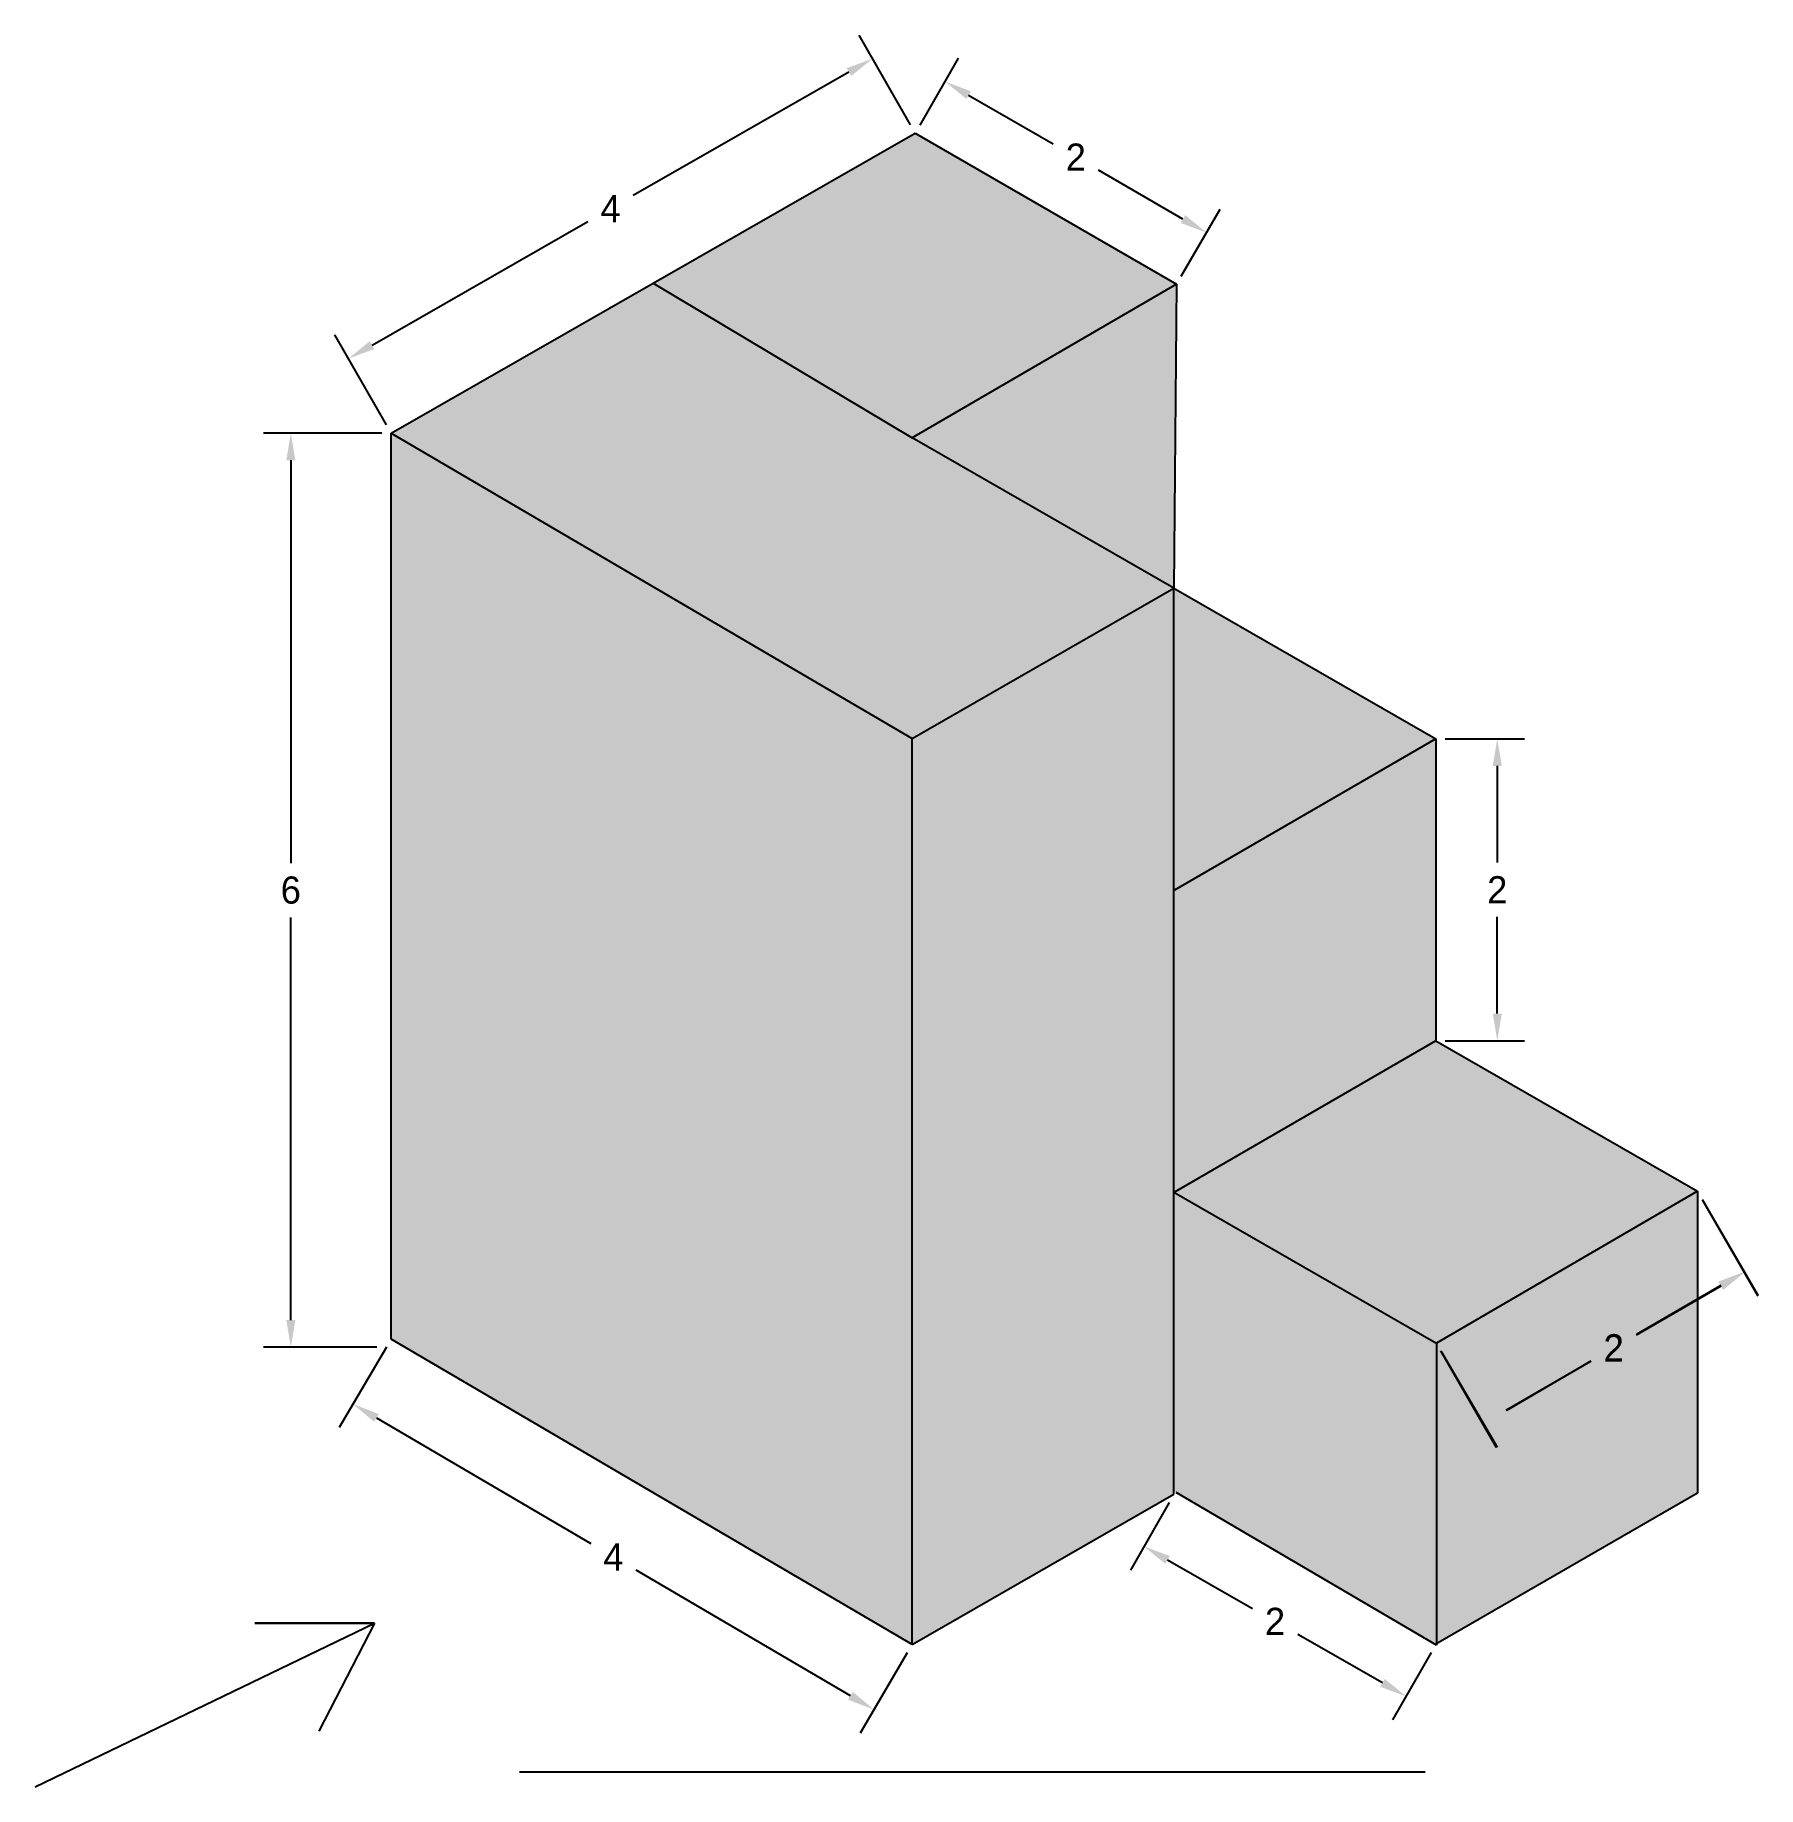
# Model space of a CAD drawing. Header units: inches. Extents: x 26.9 to 38.3, y 22.4 to 34.
import ezdxf

# ---------------------------------------------------------------- set-up
doc = ezdxf.new("R2010")
doc.units = ezdxf.units.IN
doc.header["$MEASUREMENT"] = 0
doc.dimstyles.get("Standard").update_dxf_attribs({"dimtxt": 0.18, "dimasz": 0.18, "dimexe": 0.18, "dimexo": 0.0625, "dimgap": 0.09, "dimtad": 0, "dimtih": 1, "dimtoh": 1, "dimdec": 0, "dimzin": 0, "dimdsep": 46, "dimtxsty": 'Standard', "dimcen": 0.09, "dimclrd": 6, "dimclre": 6, "dimclrt": 5, "dimadec": 0, "dimazin": 0, "dimtfac": 1, "dimtdec": 0, "dimtofl": 0, "dimtmove": 0, "dimatfit": 3, "dimfxl": 1, "dimtolj": 1, "dimtzin": 0, "dimarcsym": 0})

# ---------------------------------------------------------------- blocks, each defined once
blk = doc.blocks.new('*D1')
at = {"color": 6, "lineweight": -2}
for p, q in [((29.232, 25.302), (28.92, 24.77)), ((29.166, 24.835), (30.586, 24.002)), ((32.307, 22.994), (30.886, 23.826)), ((32.682, 23.279), (32.371, 22.747))]:
    blk.add_line(p, q, dxfattribs=at)
at = {"color": 6}
for points in [[(29.182, 24.86), (29.151, 24.809), (29.011, 24.926)], [(32.322, 23.02), (32.291, 22.968), (32.462, 22.903)]]:
    blk.add_solid(points, dxfattribs=at)
at = {"layer": 'Defpoints', "color": 0}
for p in [(29.263, 25.356), (32.714, 23.333), (32.462, 22.903)]:
    blk.add_point(p, dxfattribs=at)
at = {"color": 5, "insert": (30.736, 23.914), "char_height": 0.18, "attachment_point": 5}
blk.add_mtext('\\A1;4', dxfattribs=at)
blk = doc.blocks.new('*D2')
at = {"color": 6, "lineweight": -2}
for p, q in [((29.201, 31.356), (28.419, 31.356)), ((28.599, 31.176), (28.599, 28.509)), ((28.599, 25.482), (28.599, 28.149)), ((29.169, 25.302), (28.419, 25.302))]:
    blk.add_line(p, q, dxfattribs=at)
at = {"color": 6}
for points in [[(28.569, 31.176), (28.629, 31.176), (28.599, 31.356)], [(28.569, 25.482), (28.629, 25.482), (28.599, 25.302)]]:
    blk.add_solid(points, dxfattribs=at)
at = {"layer": 'Defpoints', "color": 0}
for p in [(28.599, 31.356), (29.263, 31.356), (29.232, 25.302)]:
    blk.add_point(p, dxfattribs=at)
at = {"color": 5, "insert": (28.599, 28.329), "char_height": 0.18, "attachment_point": 5}
blk.add_mtext('\\A1;6', dxfattribs=at)
blk = doc.blocks.new('*D3')
at = {"color": 6, "lineweight": -2}
for p, q in [((32.704, 33.397), (32.363, 33.992)), ((32.296, 33.747), (30.867, 32.929)), ((29.137, 31.939), (30.567, 32.757)), ((29.232, 31.41), (28.891, 32.006))]:
    blk.add_line(p, q, dxfattribs=at)
at = {"color": 6}
for points in [[(32.282, 33.773), (32.311, 33.721), (32.453, 33.836)], [(29.122, 31.965), (29.152, 31.913), (28.981, 31.85)]]:
    blk.add_solid(points, dxfattribs=at)
at = {"layer": 'Defpoints', "color": 0}
for p in [(32.453, 33.836), (32.735, 33.342), (29.263, 31.356)]:
    blk.add_point(p, dxfattribs=at)
at = {"color": 5, "insert": (30.717, 32.843), "char_height": 0.18, "attachment_point": 5}
blk.add_mtext('\\A1;4', dxfattribs=at)
blk = doc.blocks.new('*D4')
at = {"color": 6, "lineweight": -2}
for p, q in [((32.767, 33.396), (33.023, 33.84)), ((33.089, 33.595), (33.649, 33.271)), ((34.509, 32.774), (33.949, 33.098)), ((34.498, 32.396), (34.755, 32.84))]:
    blk.add_line(p, q, dxfattribs=at)
at = {"color": 6}
for points in [[(33.104, 33.62), (33.074, 33.569), (32.933, 33.685)], [(34.524, 32.8), (34.494, 32.748), (34.665, 32.684)]]:
    blk.add_solid(points, dxfattribs=at)
at = {"layer": 'Defpoints', "color": 0}
for p in [(32.735, 33.342), (34.665, 32.684), (34.467, 32.342)]:
    blk.add_point(p, dxfattribs=at)
at = {"color": 5, "insert": (33.799, 33.184), "char_height": 0.18, "attachment_point": 5}
blk.add_mtext('\\A1;2', dxfattribs=at)
blk = doc.blocks.new('*D5')
at = {"color": 6, "lineweight": -2}
for p, q in [((37.948, 26.282), (38.318, 25.647)), ((38.072, 25.712), (37.513, 25.386)), ((36.22, 25.275), (36.59, 24.64)), ((36.655, 24.886), (37.213, 25.212))]:
    blk.add_line(p, q, dxfattribs=at)
at = {"color": 6}
for points in [[(38.057, 25.738), (38.087, 25.686), (38.227, 25.802)], [(36.639, 24.912), (36.67, 24.86), (36.499, 24.796)]]:
    blk.add_solid(points, dxfattribs=at)
at = {"layer": 'Defpoints', "color": 0}
for p in [(37.917, 26.336), (36.188, 25.329), (36.499, 24.796)]:
    blk.add_point(p, dxfattribs=at)
at = {"color": 5, "insert": (37.363, 25.299), "char_height": 0.18, "attachment_point": 5}
blk.add_mtext('\\A1;2', dxfattribs=at)
blk = doc.blocks.new('*D6')
at = {"color": 6, "lineweight": -2}
for p, q in [((36.245, 29.332), (36.771, 29.332)), ((36.591, 29.152), (36.591, 28.512)), ((36.591, 27.512), (36.591, 28.152)), ((36.245, 27.332), (36.771, 27.332))]:
    blk.add_line(p, q, dxfattribs=at)
at = {"color": 6}
for points in [[(36.561, 29.152), (36.621, 29.152), (36.591, 29.332)], [(36.561, 27.512), (36.621, 27.512), (36.591, 27.332)]]:
    blk.add_solid(points, dxfattribs=at)
at = {"layer": 'Defpoints', "color": 0}
for p in [(36.183, 29.332), (36.183, 27.332), (36.591, 27.332)]:
    blk.add_point(p, dxfattribs=at)
at = {"color": 5, "insert": (36.591, 28.332), "char_height": 0.18, "attachment_point": 5}
blk.add_mtext('\\A1;2', dxfattribs=at)
blk = doc.blocks.new('*D7')
at = {"color": 6, "lineweight": -2}
for p, q in [((34.417, 24.274), (34.162, 23.827)), ((34.407, 23.894), (34.969, 23.573)), ((35.831, 23.08), (35.269, 23.401)), ((36.153, 23.282), (35.897, 22.835))]:
    blk.add_line(p, q, dxfattribs=at)
at = {"color": 6}
for points in [[(34.422, 23.92), (34.392, 23.868), (34.251, 23.983)], [(35.845, 23.106), (35.816, 23.054), (35.987, 22.991)]]:
    blk.add_solid(points, dxfattribs=at)
at = {"layer": 'Defpoints', "color": 0}
for p in [(34.449, 24.329), (36.184, 23.336), (35.987, 22.991)]:
    blk.add_point(p, dxfattribs=at)
at = {"color": 5, "insert": (35.119, 23.487), "char_height": 0.18, "attachment_point": 5}
blk.add_mtext('\\A1;2', dxfattribs=at)
blk = doc.blocks.new('*D8')
at = {"color": 6, "lineweight": -2}
for p, q in [((37.948, 26.282), (38.318, 25.642)), ((38.072, 25.708), (37.511, 25.383)), ((36.214, 25.278), (36.584, 24.639)), ((36.65, 24.885), (37.211, 25.21))]:
    blk.add_line(p, q, dxfattribs=at)
at = {"color": 6}
for points in [[(38.057, 25.734), (38.087, 25.682), (38.228, 25.798)], [(36.635, 24.911), (36.665, 24.859), (36.494, 24.795)]]:
    blk.add_solid(points, dxfattribs=at)
at = {"layer": 'Defpoints', "color": 0}
for p in [(37.917, 26.336), (38.228, 25.798), (36.183, 25.332)]:
    blk.add_point(p, dxfattribs=at)
at = {"color": 5, "insert": (37.361, 25.296), "char_height": 0.18, "attachment_point": 5}
blk.add_mtext('\\A1;2', dxfattribs=at)
blk = doc.blocks.new('*D9')
at = {"color": 6, "lineweight": -2}
for p, q in [((37.948, 26.282), (38.318, 25.642)), ((38.072, 25.708), (37.511, 25.383)), ((36.214, 25.278), (36.584, 24.639)), ((36.65, 24.885), (37.211, 25.21))]:
    blk.add_line(p, q, dxfattribs=at)
at = {"color": 6}
for points in [[(38.057, 25.734), (38.087, 25.682), (38.228, 25.798)], [(36.635, 24.911), (36.665, 24.859), (36.494, 24.795)]]:
    blk.add_solid(points, dxfattribs=at)
at = {"layer": 'Defpoints', "color": 0}
for p in [(37.917, 26.336), (38.228, 25.798), (36.183, 25.332)]:
    blk.add_point(p, dxfattribs=at)
at = {"color": 5, "insert": (37.361, 25.296), "char_height": 0.18, "attachment_point": 5}
blk.add_mtext('\\A1;2', dxfattribs=at)

msp = doc.modelspace()

# ---------------------------------------------------------------- hatches: boundary and pattern name
h = msp.add_hatch(color=4)
h.paths.add_polyline_path([(34.449, 30.329), (32.714, 31.325), (30.999, 32.349), (29.263, 31.356), (32.714, 29.333)])
h.paths.add_polyline_path([(34.467, 32.342), (32.735, 33.342), (30.999, 32.349), (32.714, 31.325)])
h.paths.add_polyline_path([(36.183, 29.332), (34.449, 28.329), (34.449, 26.329), (36.183, 27.332)])
h.paths.add_polyline_path([(37.917, 26.336), (36.188, 25.329), (36.188, 23.339), (37.917, 24.336)])
h.paths.add_polyline_path([(37.258, 25.434), (37.468, 25.434), (37.468, 25.164), (37.258, 25.164)], flags=24)
h = msp.add_hatch(color=2)
h.paths.add_polyline_path([(34.467, 32.342), (32.714, 31.325), (34.449, 30.329)])
h.paths.add_polyline_path([(36.183, 29.332), (34.449, 30.329), (34.449, 28.329)])
h.paths.add_polyline_path([(36.183, 27.332), (34.449, 26.329), (36.188, 25.329), (37.917, 26.336)])
h.paths.add_polyline_path([(34.449, 26.329), (34.449, 28.329), (34.449, 30.329), (32.714, 29.333), (32.714, 23.333), (34.449, 24.329)])
h = msp.add_hatch(color=3)
h.paths.add_polyline_path([(32.714, 29.333), (29.263, 31.356), (29.263, 25.356), (32.714, 23.333)])
h.paths.add_polyline_path([(36.188, 25.329), (36.183, 25.332), (34.449, 26.329), (34.449, 24.349), (36.18, 23.334), (36.188, 23.339)])
h = msp.add_hatch(color=4)
h.paths.add_polyline_path([(37.917, 26.336), (36.183, 27.332), (34.449, 26.329), (36.188, 25.329)])
h.paths.add_polyline_path([(34.449, 30.329), (34.449, 28.329), (36.183, 29.332)])
h = msp.add_hatch(color=2)
h.paths.add_polyline_path([(37.917, 24.336), (37.917, 26.336), (36.188, 25.329), (36.188, 23.339)])
h.paths.add_polyline_path([(36.183, 29.332), (34.449, 28.329), (34.449, 26.329), (34.452, 26.33), (36.183, 27.332)])
h.paths.add_polyline_path([(37.258, 25.434), (37.468, 25.434), (37.468, 25.164), (37.258, 25.164)], flags=24)
h.paths.add_polyline_path([(37.256, 25.431), (37.466, 25.431), (37.466, 25.161), (37.256, 25.161)], flags=24)

# ---------------------------------------------------------------- linework, layer by layer
for p, q in [((29.263, 31.356), (32.735, 33.342)), ((32.735, 33.342), (34.467, 32.342)), ((29.263, 31.356), (30.999, 32.349)), ((30.999, 32.349), (32.714, 31.325)), ((34.467, 32.342), (32.714, 31.325)), ((34.467, 32.342), (34.449, 30.329)), ((29.263, 25.356), (29.263, 31.356)), ((29.263, 31.356), (32.714, 29.333)), ((34.449, 30.329), (32.714, 31.325)), ((32.714, 29.333), (34.449, 30.329)), ((34.449, 24.329), (34.449, 30.329)), ((34.449, 30.329), (36.183, 29.332)), ((32.714, 23.333), (32.714, 29.333)), ((36.183, 29.332), (34.452, 28.33)), ((36.183, 29.332), (36.183, 27.332)), ((34.449, 24.329), (34.449, 28.329)), ((36.183, 27.332), (34.452, 26.33)), ((36.183, 27.332), (37.917, 26.336)), ((34.449, 26.329), (34.452, 26.33)), ((34.449, 24.329), (34.449, 26.329)), ((34.449, 26.329), (36.183, 25.332)), ((37.917, 26.336), (36.188, 25.329)), ((37.917, 26.336), (37.917, 24.336)), ((32.714, 23.333), (29.263, 25.356)), ((36.183, 25.332), (36.188, 25.329)), ((36.188, 25.329), (36.188, 23.329)), ((32.714, 23.333), (34.449, 24.329)), ((36.188, 23.329), (34.463, 24.341)), ((37.917, 24.336), (36.184, 23.336)), ((26.905, 22.391), (29.154, 23.475)), ((29.154, 23.475), (28.36, 23.475)), ((28.36, 23.475), (29.154, 23.475)), ((29.154, 23.475), (28.784, 22.761)), ((30.114, 22.49), (36.114, 22.49))]:
    msp.add_line(p, q)

# ---------------------------------------------------------------- dimensions: what is measured, and where the dimension line sits
for p1, p2, distance, picture, middle in [((29.263, 31.356), (32.735, 33.342), 0.569, '*D3', (30.717, 32.843)), ((32.735, 33.342), (34.467, 32.342), 0.395, '*D4', (33.799, 33.184)), ((36.183, 25.332), (37.917, 26.336), -0.621, '*D8', (37.361, 25.296)), ((36.183, 25.332), (37.917, 26.336), -0.621, '*D9', (37.361, 25.296)), ((37.917, 26.336), (36.188, 25.329), 0.617, '*D5', (37.363, 25.299)), ((29.263, 25.356), (32.714, 23.333), -0.499, '*D1', (30.736, 23.914)), ((34.449, 24.329), (36.184, 23.336), -0.398, '*D7', (35.119, 23.487))]:
    dim = msp.add_aligned_dim(p1=p1, p2=p2, distance=distance, dimstyle='Standard')
    dim.commit()
    dim.dimension.update_dxf_attribs({"geometry": picture, "text_midpoint": middle})
for base, p1, p2, picture, middle in [((28.599, 31.356), (29.232, 25.302), (29.263, 31.356), '*D2', (28.599, 28.329)), ((36.591, 27.332), (36.183, 29.332), (36.183, 27.332), '*D6', (36.591, 28.332))]:
    dim = msp.add_linear_dim(base=base, p1=p1, p2=p2, angle=90, dimstyle='Standard')
    dim.commit()
    dim.dimension.update_dxf_attribs({"geometry": picture, "text_midpoint": middle})

doc.saveas('drawing.dxf')
